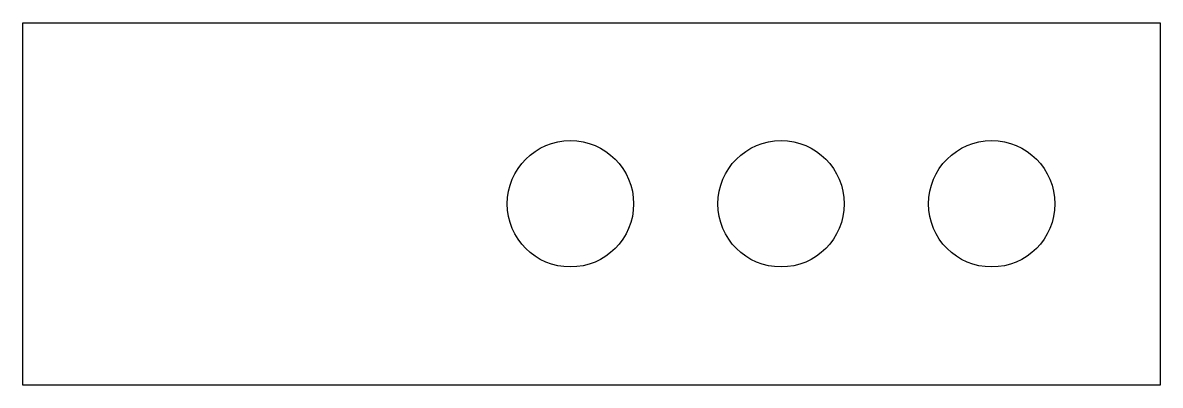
# Model space of a CAD drawing. Header units: millimetres. Extents: x -270 to 0, y -86 to 0.
import ezdxf

# ---------------------------------------------------------------- set-up
doc = ezdxf.new("R2010")
doc.units = ezdxf.units.MM
doc.layers.get('0').update_dxf_attribs({"linetype": 'CONTINUOUS'})

msp = doc.modelspace()

# ---------------------------------------------------------------- linework, layer by layer
for points in [[(0, 0), (0, -86.085), (-270, -86.085), (-270, 0)], [(0, -86.085), (-270, -86.085), (-270, 0), (0, 0)]]:
    msp.add_lwpolyline(points, close=True)
for centre in [(-140, -43), (-140, -43), (-90, -43), (-90, -43), (-40, -43), (-40, -43)]:
    msp.add_circle(centre, 15)

doc.saveas('drawing.dxf')
